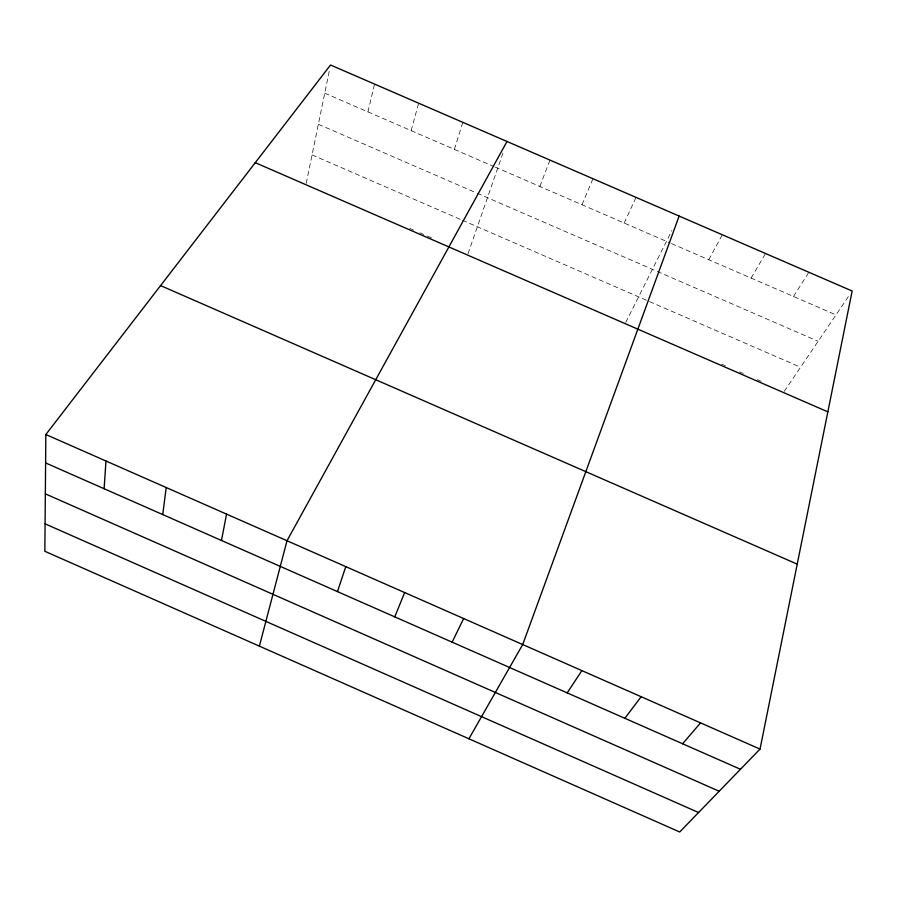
<?xml version="1.0" encoding="UTF-8"?>
<svg xmlns="http://www.w3.org/2000/svg" width="897" height="897" viewBox="0 0 897 897"><rect width="100%" height="100%" fill="white"/><g stroke="black" fill="none" stroke-linecap="round" stroke-linejoin="round"><path stroke-width="0.67" stroke-dasharray="4.49 3.36" d="M306.225 183.358L329.412 70.37M367.905 111.878L374.554 84.094M411.118 130.626L418.641 103.2M454.387 149.395L462.785 122.328M468.01 253.761L503.901 150.382M539.826 186.441L549.951 160.092M581.974 204.729L592.962 178.727M624.177 223.039L636.018 197.385M625.758 322.404L671.887 230.518M708.753 259.715L722.309 234.767M751.114 278.092L765.533 253.492M793.52 296.481L808.814 272.251M784.236 391.361L849.067 295.573M324.736 93.165L493.899 166.528M495.166 167.077L670.283 243.031M671.573 243.592L835.993 314.903M318.357 124.268L475.915 192.687M477.204 193.236L818.131 341.275M312.066 154.901L461.069 219.675M462.325 220.225L800.561 367.254M409.783 228.421L413.573 230.069M419.897 232.828L423.698 234.476M427.488 236.124L433.823 238.882M721.536 364.081L725.37 365.741M739.431 371.863L743.265 373.533M757.348 379.666L761.194 381.337"/><path stroke-width="1.35" d="M45.848 434.518L44.85 551.274L679.713 831.99L760.028 749.085L852.15 291.02L330.522 65.01L45.848 434.518L760.028 749.085M104.119 488.73L105.981 461.002M162.749 514.575L166.214 487.531M221.469 540.465L226.56 514.116M259.39 646.132L287.006 540.745L506.996 141.479M337.474 591.605L345.782 566.624M679.141 216.065L522.704 644.551L468.918 738.78M394.758 616.867L404.659 592.558M452.133 642.162L463.637 618.538M567.184 692.876L581.884 670.62M624.85 718.306L641.164 696.734M682.606 743.77L700.546 722.881M255.275 162.682L827.853 411.846M160.585 285.582L797.22 564.146M45.601 462.93L740.462 769.278M45.343 493.855L719.181 791.244M45.085 523.837L698.572 812.525"/></g></svg>
